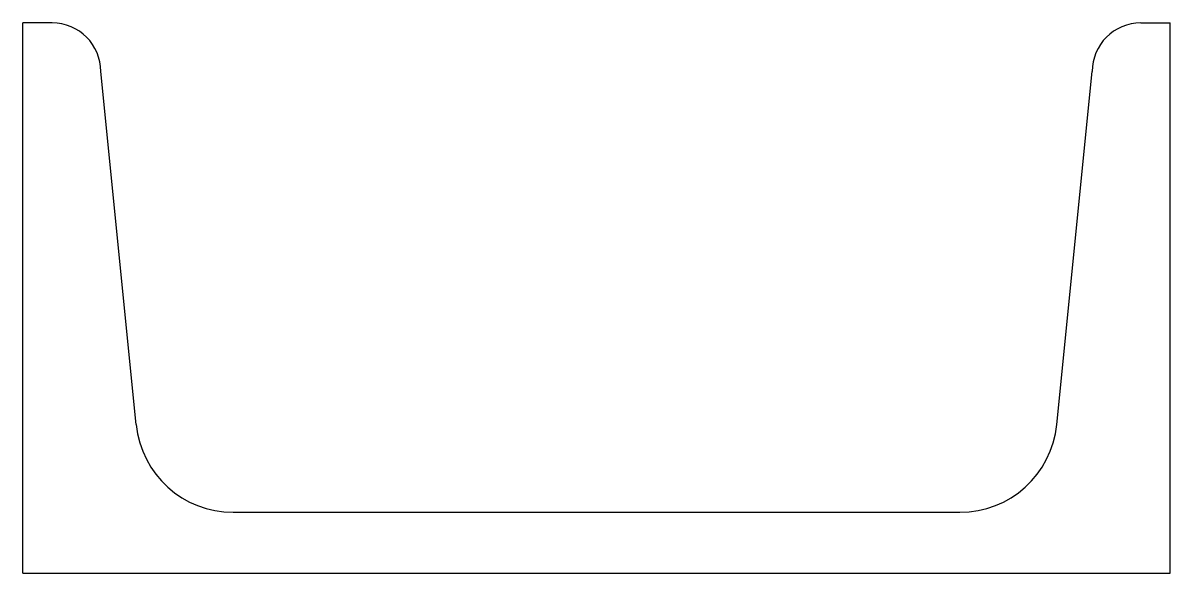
# Model space of a CAD drawing. Header units: metres. Extents: x 0 to 100, y 0 to 48.
import ezdxf

# ---------------------------------------------------------------- set-up
doc = ezdxf.new("R2010")
doc.units = ezdxf.units.M

msp = doc.modelspace()

# ---------------------------------------------------------------- linework, layer by layer
for p, q in [((2.54, 48), (0, 48)), ((0, 0), (0, 48)), ((97.46, 48), (100, 48)), ((100, 0), (100, 48)), ((9.87, 12.95), (6.79, 43.75)), ((90.13, 12.95), (93.21, 43.75)), ((18.33, 5.3), (81.67, 5.3)), ((0, 0), (100, 0))]:
    msp.add_line(p, q)
for centre, radius, start, end in [((2.54, 43.75), 4.25, 0, 90), ((97.46, 43.75), 4.25, 90, 180), ((18.33, 13.8), 8.5, 185.71, 270), ((81.67, 13.8), 8.5, 270, 354.29)]:
    msp.add_arc(centre, radius, start, end)

doc.saveas('drawing.dxf')
